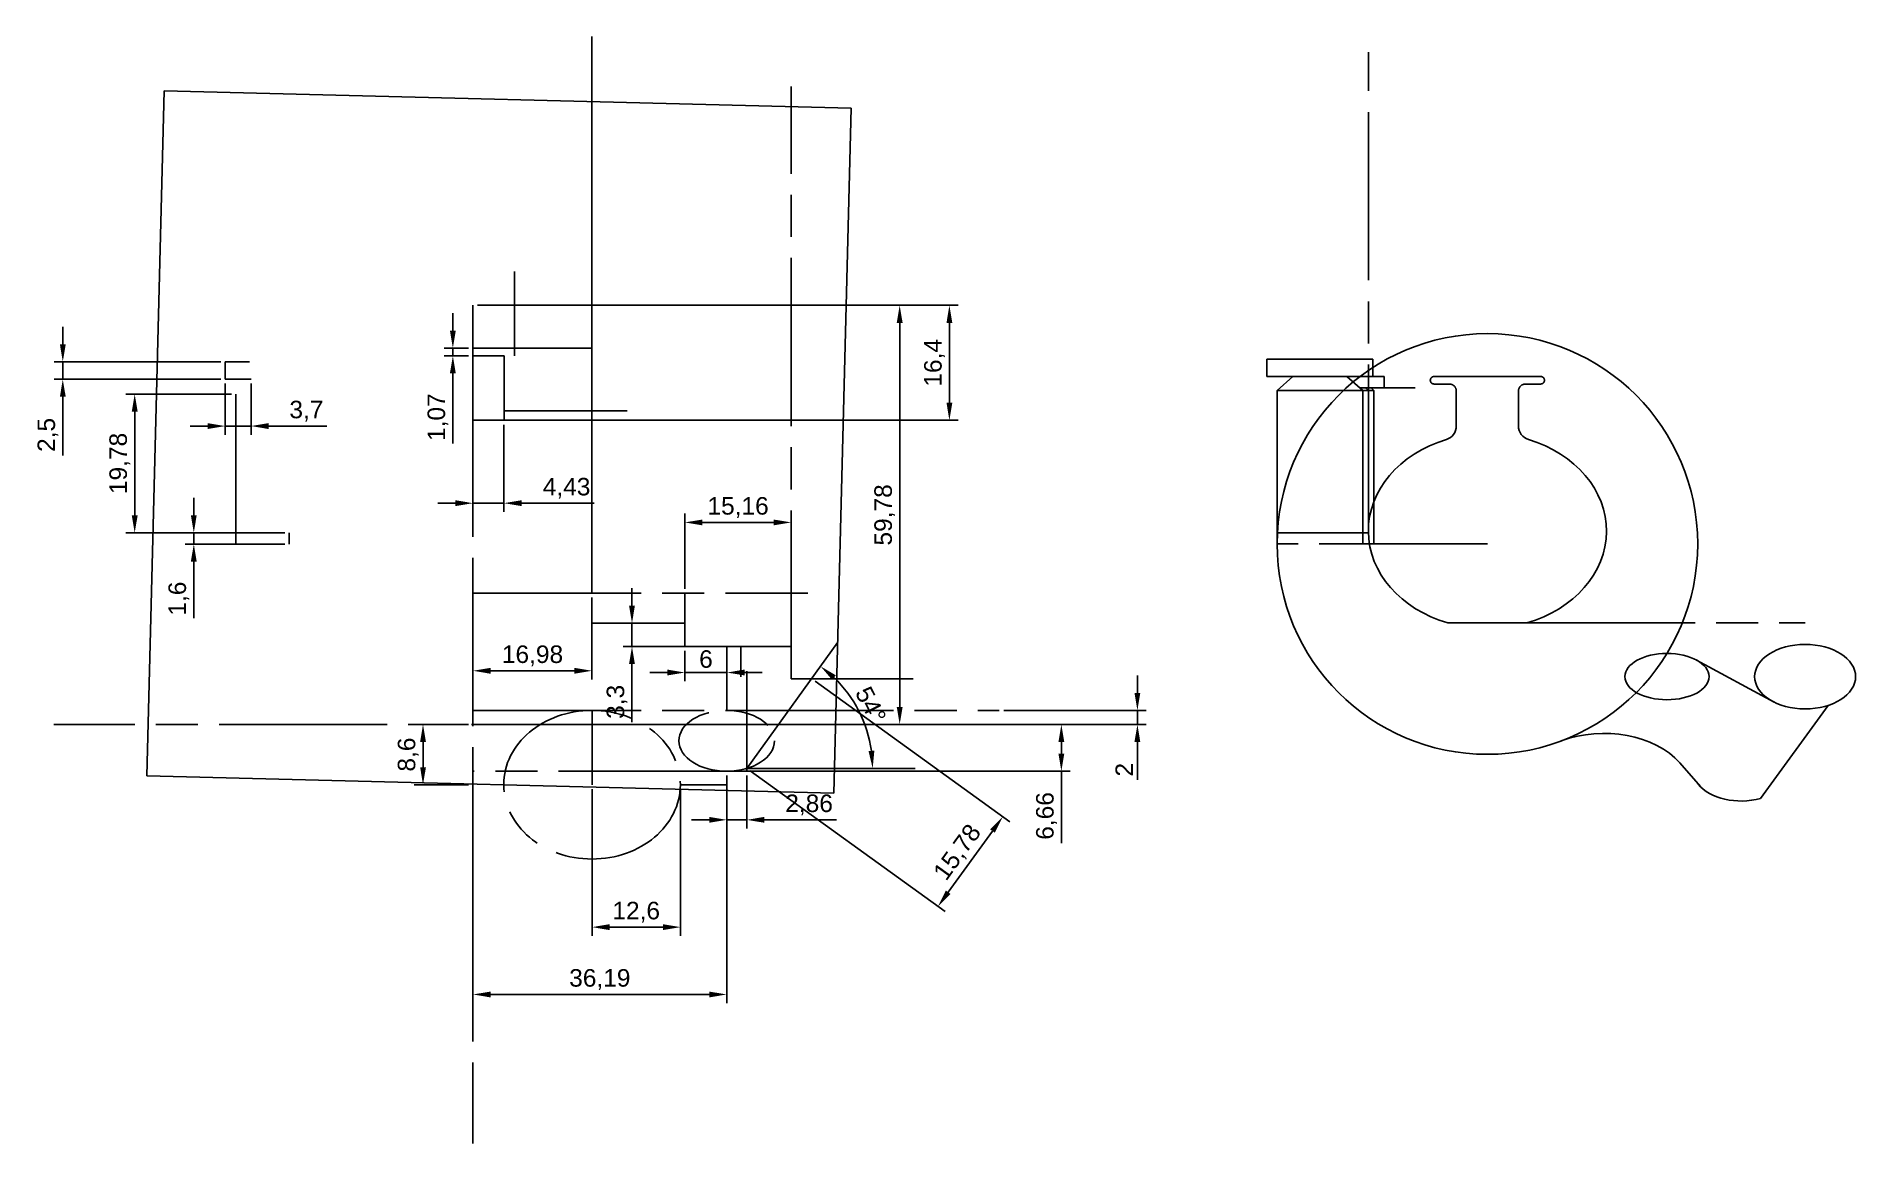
# Model space of a CAD drawing. Header units: centimetres. Extents: x 54 to 314, y -27 to 131.
import ezdxf

# ---------------------------------------------------------------- set-up
doc = ezdxf.new("R2010")
doc.units = ezdxf.units.CM
doc.linetypes.add('ACAD_ISO08W100', pattern=[36, 24, -3, 6, -3])
for name, color, linetype, true_color in [('Cotas', 7, 'Continuous', 0xe60a20), ('Guias', 7, 'ACAD_ISO08W100', 0x787878), ('Imagen', 7, 'Continuous', 0xffffff)]:
    doc.layers.add(name, color=color, linetype=linetype, true_color=true_color)
doc.layers.add('Lineas', color=7, linetype='Continuous', lineweight=25, true_color=0xffffff)
doc.styles.get("Standard").update_dxf_attribs({"font": 'arial.ttf'})
doc.dimstyles.new('ISO-25', dxfattribs={"dimtxt": 2.5, "dimasz": 2.5, "dimexe": 1.25, "dimexo": 0.625, "dimtad": 1, "dimtxsty": 'Standard', "dimcen": 2.5, "dimadec": 0, "dimazin": 0, "dimtfac": 1, "dimtmove": 0, "dimatfit": 3, "dimfxl": 1, "dimarcsym": 0})
picture_1 = doc.add_image_def('image1.png', size_in_pixel=(771, 769))

# ---------------------------------------------------------------- blocks, each defined once
blk = doc.blocks.new('*D2')
at = {"layer": 'Cotas', "color": 0, "lineweight": -2, "transparency": 16777216}
for p, q in [((116.92, 92.37), (178.41, 92.37)), ((177.16, 89.87), (177.16, 35.1)), ((116.92, 32.6), (178.41, 32.6))]:
    blk.add_line(p, q, dxfattribs=at)
at = {"layer": 'Cotas', "color": 0, "transparency": 16777216}
for points in [[(176.74, 89.87), (177.58, 89.87), (177.16, 92.37)], [(176.74, 35.1), (177.58, 35.1), (177.16, 32.6)]]:
    blk.add_solid(points, dxfattribs=at)
at = {"layer": 'Defpoints', "color": 0, "transparency": 16777216}
for p in [(116.3, 92.37), (116.3, 32.6), (177.16, 32.6)]:
    blk.add_point(p, dxfattribs=at)
at = {"layer": 'Cotas', "color": 0, "transparency": 16777216, "insert": (175.03, 62.48), "char_height": 2.5, "attachment_point": 5, "rotation": 90}
blk.add_mtext('59,78', dxfattribs=at)
blk = doc.blocks.new('*D3')
at = {"layer": 'Cotas', "color": 0, "lineweight": -2, "transparency": 16777216}
for p, q in [((116.92, 92.37), (185.5, 92.37)), ((184.25, 89.87), (184.25, 78.47)), ((116.92, 75.97), (185.5, 75.97))]:
    blk.add_line(p, q, dxfattribs=at)
at = {"layer": 'Cotas', "color": 0, "transparency": 16777216}
for points in [[(183.84, 89.87), (184.67, 89.87), (184.25, 92.37)], [(183.84, 78.47), (184.67, 78.47), (184.25, 75.97)]]:
    blk.add_solid(points, dxfattribs=at)
at = {"layer": 'Defpoints', "color": 0, "transparency": 16777216}
for p in [(116.3, 92.37), (116.3, 75.97), (184.25, 75.97)]:
    blk.add_point(p, dxfattribs=at)
at = {"layer": 'Cotas', "color": 0, "transparency": 16777216, "insert": (182.13, 84.17), "char_height": 2.5, "attachment_point": 5, "rotation": 90}
blk.add_mtext('16,4', dxfattribs=at)
blk = doc.blocks.new('*D4')
at = {"layer": 'Cotas', "color": 0, "lineweight": -2, "transparency": 16777216}
for p, q in [((116.3, 75.35), (116.3, 62.9)), ((120.72, 75.35), (120.72, 62.9)), ((113.8, 64.15), (111.3, 64.15)), ((116.3, 64.15), (120.72, 64.15)), ((123.22, 64.15), (133.57, 64.15))]:
    blk.add_line(p, q, dxfattribs=at)
at = {"layer": 'Cotas', "color": 0, "transparency": 16777216}
for points in [[(113.8, 64.57), (113.8, 63.74), (116.3, 64.15)], [(123.22, 64.57), (123.22, 63.74), (120.72, 64.15)]]:
    blk.add_solid(points, dxfattribs=at)
at = {"layer": 'Defpoints', "color": 0, "transparency": 16777216}
for p in [(116.3, 75.97), (120.72, 75.97), (120.72, 64.15)]:
    blk.add_point(p, dxfattribs=at)
at = {"layer": 'Cotas', "color": 0, "transparency": 16777216, "insert": (129.65, 66.28), "char_height": 2.5, "attachment_point": 5}
blk.add_mtext('4,43', dxfattribs=at)
blk = doc.blocks.new('*D5')
at = {"layer": 'Cotas', "color": 0, "lineweight": -2, "transparency": 16777216}
for p, q in [((113.43, 88.75), (113.43, 91.25)), ((115.67, 86.25), (112.18, 86.25)), ((113.43, 86.25), (113.43, 85.18)), ((115.67, 85.18), (112.18, 85.18)), ((113.43, 82.68), (113.43, 72.67))]:
    blk.add_line(p, q, dxfattribs=at)
at = {"layer": 'Cotas', "color": 0, "transparency": 16777216}
for points in [[(113.01, 88.75), (113.84, 88.75), (113.43, 86.25)], [(113.01, 82.68), (113.84, 82.68), (113.43, 85.18)]]:
    blk.add_solid(points, dxfattribs=at)
at = {"layer": 'Defpoints', "color": 0, "transparency": 16777216}
for p in [(116.3, 86.25), (113.43, 85.18), (116.3, 85.18)]:
    blk.add_point(p, dxfattribs=at)
at = {"layer": 'Cotas', "color": 0, "transparency": 16777216, "insert": (111.3, 76.42), "char_height": 2.5, "attachment_point": 5, "rotation": 90}
blk.add_mtext('1,07', dxfattribs=at)
blk = doc.blocks.new('*D6')
at = {"layer": 'Cotas', "color": 0, "lineweight": -2, "transparency": 16777216}
for p, q in [((116.3, 50.71), (116.3, 39)), ((133.27, 50.71), (133.27, 39)), ((118.8, 40.25), (130.77, 40.25))]:
    blk.add_line(p, q, dxfattribs=at)
at = {"layer": 'Cotas', "color": 0, "transparency": 16777216}
for points in [[(118.8, 40.67), (118.8, 39.83), (116.3, 40.25)], [(130.77, 40.67), (130.77, 39.83), (133.27, 40.25)]]:
    blk.add_solid(points, dxfattribs=at)
at = {"layer": 'Defpoints', "color": 0, "transparency": 16777216}
for p in [(116.3, 51.34), (133.27, 51.34), (133.27, 40.25)]:
    blk.add_point(p, dxfattribs=at)
at = {"layer": 'Cotas', "color": 0, "transparency": 16777216, "insert": (124.79, 42.38), "char_height": 2.5, "attachment_point": 5}
blk.add_mtext('16,98', dxfattribs=at)
blk = doc.blocks.new('*D7')
at = {"layer": 'Cotas', "color": 0, "lineweight": -2, "transparency": 16777216}
for p, q in [((115.67, 32.6), (107.92, 32.6)), ((109.17, 30.1), (109.17, 26.5)), ((115.67, 24), (107.92, 24))]:
    blk.add_line(p, q, dxfattribs=at)
at = {"layer": 'Cotas', "color": 0, "transparency": 16777216}
for points in [[(108.76, 30.1), (109.59, 30.1), (109.17, 32.6)], [(108.76, 26.5), (109.59, 26.5), (109.17, 24)]]:
    blk.add_solid(points, dxfattribs=at)
at = {"layer": 'Defpoints', "color": 0, "transparency": 16777216}
for p in [(116.3, 32.6), (109.17, 24), (116.3, 24)]:
    blk.add_point(p, dxfattribs=at)
at = {"layer": 'Cotas', "color": 0, "transparency": 16777216, "insert": (107.05, 28.3), "char_height": 2.5, "attachment_point": 5, "rotation": 90}
blk.add_mtext('8,6', dxfattribs=at)
blk = doc.blocks.new('*D8')
at = {"layer": 'Cotas', "color": 0, "lineweight": -2, "transparency": 16777216}
for p, q in [((133.28, 23.38), (133.28, 2.44)), ((145.88, 23.38), (145.88, 2.44)), ((135.78, 3.69), (143.38, 3.69))]:
    blk.add_line(p, q, dxfattribs=at)
at = {"layer": 'Cotas', "color": 0, "transparency": 16777216}
for points in [[(135.78, 4.11), (135.78, 3.27), (133.28, 3.69)], [(143.38, 4.11), (143.38, 3.27), (145.88, 3.69)]]:
    blk.add_solid(points, dxfattribs=at)
at = {"layer": 'Defpoints', "color": 0, "transparency": 16777216}
for p in [(133.28, 24), (145.88, 24), (145.88, 3.69)]:
    blk.add_point(p, dxfattribs=at)
at = {"layer": 'Cotas', "color": 0, "transparency": 16777216, "insert": (139.58, 5.82), "char_height": 2.5, "attachment_point": 5}
blk.add_mtext('12,6', dxfattribs=at)
blk = doc.blocks.new('*D9')
at = {"layer": 'Cotas', "color": 0, "lineweight": -2, "transparency": 16777216}
for p, q in [((116.92, 32.6), (201.47, 32.6)), ((200.22, 30.1), (200.22, 28.43)), ((153.11, 25.93), (201.47, 25.93)), ((200.22, 25.93), (200.22, 15.67))]:
    blk.add_line(p, q, dxfattribs=at)
at = {"layer": 'Cotas', "color": 0, "transparency": 16777216}
for points in [[(199.81, 30.1), (200.64, 30.1), (200.22, 32.6)], [(199.81, 28.43), (200.64, 28.43), (200.22, 25.93)]]:
    blk.add_solid(points, dxfattribs=at)
at = {"layer": 'Defpoints', "color": 0, "transparency": 16777216}
for p in [(116.3, 32.6), (152.49, 25.93), (200.22, 25.93)]:
    blk.add_point(p, dxfattribs=at)
at = {"layer": 'Cotas', "color": 0, "transparency": 16777216, "insert": (198.1, 19.55), "char_height": 2.5, "attachment_point": 5, "rotation": 90}
blk.add_mtext('6,66', dxfattribs=at)
blk = doc.blocks.new('*D10')
at = {"layer": 'Cotas', "color": 0, "lineweight": -2, "transparency": 16777216}
for p, q in [((116.3, 25.31), (116.3, -7.16)), ((152.49, 25.31), (152.49, -7.16)), ((118.8, -5.91), (149.99, -5.91))]:
    blk.add_line(p, q, dxfattribs=at)
at = {"layer": 'Cotas', "color": 0, "transparency": 16777216}
for points in [[(118.8, -5.5), (118.8, -6.33), (116.3, -5.91)], [(149.99, -5.5), (149.99, -6.33), (152.49, -5.91)]]:
    blk.add_solid(points, dxfattribs=at)
at = {"layer": 'Defpoints', "color": 0, "transparency": 16777216}
for p in [(116.3, 25.93), (152.49, 25.93), (152.49, -5.91)]:
    blk.add_point(p, dxfattribs=at)
at = {"layer": 'Cotas', "color": 0, "transparency": 16777216, "insert": (134.39, -3.78), "char_height": 2.5, "attachment_point": 5}
blk.add_mtext('36,19', dxfattribs=at)
blk = doc.blocks.new('*D12')
at = {"layer": 'Cotas', "color": 0, "lineweight": -2, "transparency": 16777216}
for p, q in [((211.07, 37.1), (211.07, 39.6)), ((192, 34.6), (212.32, 34.6)), ((211.07, 34.6), (211.07, 32.6)), ((192, 32.6), (212.32, 32.6)), ((211.07, 30.1), (211.07, 24.69))]:
    blk.add_line(p, q, dxfattribs=at)
at = {"layer": 'Cotas', "color": 0, "transparency": 16777216}
for points in [[(210.65, 37.1), (211.48, 37.1), (211.07, 34.6)], [(210.65, 30.1), (211.48, 30.1), (211.07, 32.6)]]:
    blk.add_solid(points, dxfattribs=at)
at = {"layer": 'Defpoints', "color": 0, "transparency": 16777216}
for p in [(191.37, 34.6), (191.37, 32.6), (211.07, 32.6)]:
    blk.add_point(p, dxfattribs=at)
at = {"layer": 'Cotas', "color": 0, "transparency": 16777216, "insert": (209.19, 26.14), "char_height": 2.5, "attachment_point": 5, "rotation": 90}
blk.add_mtext('2', dxfattribs=at)
blk = doc.blocks.new('*D13')
at = {"layer": 'Cotas', "color": 0, "lineweight": -2, "transparency": 16777216}
for p, q in [((152.49, 25.31), (152.49, 17.74)), ((155.35, 25.31), (155.35, 17.74)), ((149.99, 18.99), (147.49, 18.99)), ((152.49, 18.99), (155.35, 18.99)), ((157.85, 18.99), (168.13, 18.99))]:
    blk.add_line(p, q, dxfattribs=at)
at = {"layer": 'Cotas', "color": 0, "transparency": 16777216}
for points in [[(149.99, 19.41), (149.99, 18.58), (152.49, 18.99)], [(157.85, 19.41), (157.85, 18.58), (155.35, 18.99)]]:
    blk.add_solid(points, dxfattribs=at)
at = {"layer": 'Defpoints', "color": 0, "transparency": 16777216}
for p in [(152.49, 25.93), (155.35, 25.93), (155.35, 18.99)]:
    blk.add_point(p, dxfattribs=at)
at = {"layer": 'Cotas', "color": 0, "transparency": 16777216, "insert": (164.24, 21.12), "char_height": 2.5, "attachment_point": 5}
blk.add_mtext('2,86', dxfattribs=at)
blk = doc.blocks.new('*D14')
at = {"layer": 'Cotas', "color": 0, "lineweight": -2, "transparency": 16777216}
blk.add_arc((155.35, 26.33), 17.96, 7.9798, 46.1837, dxfattribs=at)
at = {"layer": 'Cotas', "color": 0, "transparency": 16777216}
for points in [[(167.52, 38.97), (168.05, 39.61), (165.87, 40.89)], [(173.55, 28.85), (172.72, 28.79), (173.31, 26.33)]]:
    blk.add_solid(points, dxfattribs=at)
at = {"layer": 'Defpoints', "color": 0, "transparency": 16777216}
for p in [(168.36, 44.35), (172.43, 31.9), (155.35, 26.33), (155.35, 26.33), (179.82, 26.33)]:
    blk.add_point(p, dxfattribs=at)
at = {"layer": 'Cotas', "color": 0, "transparency": 16777216, "insert": (173.03, 35.37), "char_height": 2.5, "attachment_point": 5, "rotation": 297.0818}
blk.add_mtext('54°', dxfattribs=at)
blk = doc.blocks.new('*D15')
at = {"layer": 'Cotas', "color": 0, "lineweight": -2, "transparency": 16777216}
for p, q in [((165.09, 38.76), (192.87, 18.7)), ((155.85, 25.96), (183.63, 5.9)), ((184.08, 8.66), (190.39, 17.4))]:
    blk.add_line(p, q, dxfattribs=at)
at = {"layer": 'Cotas', "color": 0, "transparency": 16777216}
for points in [[(190.06, 17.64), (190.73, 17.16), (191.86, 19.43)], [(183.74, 8.91), (184.42, 8.42), (182.62, 6.63)]]:
    blk.add_solid(points, dxfattribs=at)
at = {"layer": 'Defpoints', "color": 0, "transparency": 16777216}
for p in [(164.59, 39.12), (155.35, 26.33), (191.86, 19.43)]:
    blk.add_point(p, dxfattribs=at)
at = {"layer": 'Cotas', "color": 0, "transparency": 16777216, "insert": (185.51, 14.28), "char_height": 2.5, "attachment_point": 5, "rotation": 54.1635}
blk.add_mtext('15,78', dxfattribs=at)
blk = doc.blocks.new('*D16')
at = {"layer": 'Cotas', "color": 0, "lineweight": -2, "transparency": 16777216}
for p, q in [((146.53, 51.96), (146.53, 62.66)), ((161.69, 51.96), (161.69, 62.66)), ((149.03, 61.41), (159.19, 61.41))]:
    blk.add_line(p, q, dxfattribs=at)
at = {"layer": 'Cotas', "color": 0, "transparency": 16777216}
for points in [[(149.03, 61.82), (149.03, 60.99), (146.53, 61.41)], [(159.19, 61.82), (159.19, 60.99), (161.69, 61.41)]]:
    blk.add_solid(points, dxfattribs=at)
at = {"layer": 'Defpoints', "color": 0, "transparency": 16777216}
for p in [(161.69, 61.41), (146.53, 51.34), (161.69, 51.34)]:
    blk.add_point(p, dxfattribs=at)
at = {"layer": 'Cotas', "color": 0, "transparency": 16777216, "insert": (154.11, 63.54), "char_height": 2.5, "attachment_point": 5}
blk.add_mtext('15,16', dxfattribs=at)
blk = doc.blocks.new('*D17')
at = {"layer": 'Cotas', "color": 0, "lineweight": -2, "transparency": 16777216}
for p, q in [((146.53, 43.1), (146.53, 38.75)), ((152.53, 43.1), (152.53, 38.75)), ((144.03, 40), (141.53, 40)), ((146.53, 40), (152.53, 40)), ((155.03, 40), (157.53, 40))]:
    blk.add_line(p, q, dxfattribs=at)
at = {"layer": 'Cotas', "color": 0, "transparency": 16777216}
for points in [[(144.03, 40.42), (144.03, 39.59), (146.53, 40)], [(155.03, 40.42), (155.03, 39.59), (152.53, 40)]]:
    blk.add_solid(points, dxfattribs=at)
at = {"layer": 'Defpoints', "color": 0, "transparency": 16777216}
for p in [(146.53, 43.72), (152.53, 43.72), (152.53, 40)]:
    blk.add_point(p, dxfattribs=at)
at = {"layer": 'Cotas', "color": 0, "transparency": 16777216, "insert": (149.53, 41.91), "char_height": 2.5, "attachment_point": 5}
blk.add_mtext('6', dxfattribs=at)
blk = doc.blocks.new('*D18')
at = {"layer": 'Cotas', "color": 0, "lineweight": -2, "transparency": 16777216}
for p, q in [((138.98, 49.52), (138.98, 52.02)), ((145.9, 47.02), (137.73, 47.02)), ((138.98, 47.02), (138.98, 43.72)), ((145.9, 43.72), (137.73, 43.72)), ((138.98, 41.22), (138.98, 32.92))]:
    blk.add_line(p, q, dxfattribs=at)
at = {"layer": 'Cotas', "color": 0, "transparency": 16777216}
for points in [[(138.56, 49.52), (139.39, 49.52), (138.98, 47.02)], [(138.56, 41.22), (139.39, 41.22), (138.98, 43.72)]]:
    blk.add_solid(points, dxfattribs=at)
at = {"layer": 'Defpoints', "color": 0, "transparency": 16777216}
for p in [(146.53, 47.02), (138.98, 43.72), (146.53, 43.72)]:
    blk.add_point(p, dxfattribs=at)
at = {"layer": 'Cotas', "color": 0, "transparency": 16777216, "insert": (136.85, 35.82), "char_height": 2.5, "attachment_point": 5, "rotation": 90}
blk.add_mtext('3,3', dxfattribs=at)
blk = doc.blocks.new('*D19')
at = {"layer": 'Cotas', "color": 0, "lineweight": -2, "transparency": 16777216}
for p, q in [((76.48, 62.43), (76.48, 64.93)), ((89.45, 59.93), (75.23, 59.93)), ((76.48, 59.93), (76.48, 58.33)), ((89.45, 58.33), (75.23, 58.33)), ((76.48, 55.83), (76.48, 47.76))]:
    blk.add_line(p, q, dxfattribs=at)
at = {"layer": 'Cotas', "color": 0, "transparency": 16777216}
for points in [[(76.06, 62.43), (76.89, 62.43), (76.48, 59.93)], [(76.06, 55.83), (76.89, 55.83), (76.48, 58.33)]]:
    blk.add_solid(points, dxfattribs=at)
at = {"layer": 'Defpoints', "color": 0, "transparency": 16777216}
for p in [(90.07, 59.93), (76.48, 58.33), (90.07, 58.33)]:
    blk.add_point(p, dxfattribs=at)
at = {"layer": 'Cotas', "color": 0, "transparency": 16777216, "insert": (74.35, 50.54), "char_height": 2.5, "attachment_point": 5, "rotation": 90}
blk.add_mtext('1,6', dxfattribs=at)
blk = doc.blocks.new('*D20')
at = {"layer": 'Cotas', "color": 0, "lineweight": -2, "transparency": 16777216}
for p, q in [((81.87, 79.7), (66.8, 79.7)), ((68.05, 77.2), (68.05, 62.43)), ((81.71, 59.93), (66.8, 59.93))]:
    blk.add_line(p, q, dxfattribs=at)
at = {"layer": 'Cotas', "color": 0, "transparency": 16777216}
for points in [[(67.63, 77.2), (68.47, 77.2), (68.05, 79.7)], [(67.63, 62.43), (68.47, 62.43), (68.05, 59.93)]]:
    blk.add_solid(points, dxfattribs=at)
at = {"layer": 'Defpoints', "color": 0, "transparency": 16777216}
for p in [(82.49, 79.7), (68.05, 59.93), (82.34, 59.93)]:
    blk.add_point(p, dxfattribs=at)
at = {"layer": 'Cotas', "color": 0, "transparency": 16777216, "insert": (65.92, 69.82), "char_height": 2.5, "attachment_point": 5, "rotation": 90}
blk.add_mtext('19,78', dxfattribs=at)
blk = doc.blocks.new('*D21')
at = {"layer": 'Cotas', "color": 0, "lineweight": -2, "transparency": 16777216}
for p, q in [((80.94, 81.2), (80.94, 73.9)), ((84.64, 81.2), (84.64, 73.9)), ((78.44, 75.15), (75.94, 75.15)), ((80.94, 75.15), (84.64, 75.15)), ((87.14, 75.15), (95.44, 75.15))]:
    blk.add_line(p, q, dxfattribs=at)
at = {"layer": 'Cotas', "color": 0, "transparency": 16777216}
for points in [[(78.44, 75.57), (78.44, 74.73), (80.94, 75.15)], [(87.14, 75.57), (87.14, 74.73), (84.64, 75.15)]]:
    blk.add_solid(points, dxfattribs=at)
at = {"layer": 'Defpoints', "color": 0, "transparency": 16777216}
for p in [(80.94, 81.82), (84.64, 81.82), (84.64, 75.15)]:
    blk.add_point(p, dxfattribs=at)
at = {"layer": 'Cotas', "color": 0, "transparency": 16777216, "insert": (92.54, 77.28), "char_height": 2.5, "attachment_point": 5}
blk.add_mtext('3,7', dxfattribs=at)
blk = doc.blocks.new('*D22')
at = {"layer": 'Cotas', "color": 0, "lineweight": -2, "transparency": 16777216}
for p, q in [((57.79, 86.82), (57.79, 89.32)), ((80.32, 84.32), (56.54, 84.32)), ((57.79, 84.32), (57.79, 81.82)), ((80.32, 81.82), (56.54, 81.82)), ((57.79, 79.32), (57.79, 70.96))]:
    blk.add_line(p, q, dxfattribs=at)
at = {"layer": 'Cotas', "color": 0, "transparency": 16777216}
for points in [[(57.38, 86.82), (58.21, 86.82), (57.79, 84.32)], [(57.38, 79.32), (58.21, 79.32), (57.79, 81.82)]]:
    blk.add_solid(points, dxfattribs=at)
at = {"layer": 'Defpoints', "color": 0, "transparency": 16777216}
for p in [(80.94, 84.32), (57.79, 81.82), (80.94, 81.82)]:
    blk.add_point(p, dxfattribs=at)
at = {"layer": 'Cotas', "color": 0, "transparency": 16777216, "insert": (55.67, 73.89), "char_height": 2.5, "attachment_point": 5, "rotation": 90}
blk.add_mtext('2,5', dxfattribs=at)

msp = doc.modelspace()

# ---------------------------------------------------------------- linework, layer by layer
at = {"layer": 'Guias'}
for p, q in [((244.012, 59.938), (244.012, 128.471)), ((161.687, 39.123), (161.687, 123.569)), ((122.221, 85.178), (122.221, 97.186)), ((116.297, 92.372), (116.297, -27.182)), ((116.297, 86.252), (133.331, 86.252)), ((80.944, 81.823), (80.944, 84.323)), ((80.944, 84.323), (84.444, 84.323)), ((120.725, 85.178), (116.297, 85.178)), ((84.644, 81.823), (80.944, 81.823)), ((80.944, 81.823), (84.644, 81.823)), ((242.788, 80.597), (250.672, 80.597)), ((244.012, 80.228), (243.588, 80.597)), ((244.388, 80.597), (244.812, 80.228)), ((244.648, 82.197), (246.248, 82.197)), ((246.248, 82.197), (246.248, 80.597)), ((82.493, 79.705), (82.493, 58.327)), ((244.012, 80.228), (230.989, 80.228)), ((243.212, 80.228), (243.212, 58.338)), ((244.012, 80.228), (244.812, 80.228)), ((244.812, 80.228), (244.812, 58.338)), ((116.297, 75.972), (184.253, 75.972)), ((120.725, 77.345), (138.298, 77.345)), ((90.073, 58.327), (90.073, 59.927)), ((244.012, 59.938), (230.989, 59.938)), ((230.989, 58.338), (230.989, 59.938)), ((260.989, 58.338), (230.989, 58.338)), ((116.297, 51.335), (164.049, 51.335)), ((146.527, 51.335), (146.527, 43.723)), ((146.527, 47.023), (133.273, 47.023)), ((266.615, 47.078), (306.311, 47.078)), ((155.348, 26.33), (168.363, 44.352)), ((161.687, 43.723), (144.05, 43.723)), ((152.527, 43.723), (152.488, 34.595)), ((161.687, 43.723), (154.487, 43.723)), ((154.487, 43.723), (154.487, 39.37)), ((155.348, 25.93), (155.348, 40.177)), ((164.587, 39.123), (161.687, 39.123)), ((164.587, 39.123), (179.077, 39.123)), ((116.297, 34.595), (191.373, 34.595)), ((133.277, 24), (133.277, 34.595)), ((176.074, 32.595), (56.52, 32.595)), ((155.348, 26.33), (179.818, 26.33)), ((152.488, 25.93), (116.297, 25.93)), ((152.488, 24), (145.877, 24)), ((152.488, 25.93), (155.348, 25.93))]:
    msp.add_line(p, q, dxfattribs=at)
for centre, major_axis, ratio in [((133.277, 24), (-12.6, 0), 0.8408763), ((152.488, 30.263), (6.82, 0), 0.6352304)]:
    msp.add_ellipse(centre, major_axis=major_axis, ratio=ratio, dxfattribs=at)
at = {"layer": 'Lineas'}
for p, q in [((133.273, 51.335), (133.273, 130.724)), ((120.725, 85.178), (120.725, 75.972)), ((229.553, 82.197), (229.553, 84.697)), ((244.648, 84.697), (229.553, 84.697)), ((244.648, 82.197), (244.648, 84.697)), ((233.253, 82.197), (229.553, 82.197)), ((230.989, 80.228), (233.253, 82.197)), ((233.253, 82.197), (240.948, 82.197)), ((243.212, 80.228), (240.948, 82.197)), ((240.948, 82.197), (244.648, 82.197)), ((230.989, 59.938), (230.989, 80.228)), ((243.212, 80.228), (243.212, 59.938)), ((243.212, 59.938), (230.989, 59.938)), ((260.989, 47.078), (255.364, 47.078)), ((260.989, 47.078), (266.615, 47.078)), ((301.88, 35.788), (290.802, 41.769)), ((299.935, 22.048), (309.574, 35.314)), ((291.37, 23.74), (288.43, 27.112))]:
    msp.add_line(p, q, dxfattribs=at)
msp.add_circle((260.989, 58.338), 30, dxfattribs=at)
for centre, start, end in [((254.559, 75.156), 286.73412, 0), ((267.419, 75.156), 180, 253.26588)]:
    msp.add_arc(centre, 2, start, end, dxfattribs=at)
for centre, major_axis, ratio, start_param, end_param in [((260.989, 60.193), (16.98, 0), 0.8186101, 8.2059718, 10.6578924), ((260.989, 60.193), (16.98, 0), 0.8186101, 5.0500709, 7.5019914), ((277.602, 22.716), (-12.6, 0), 0.6825397, 3.678254, 5.2151401), ((297.179, 26.008), (6.82, 0), 0.6348974, 3.6010076, 5.1284493)]:
    msp.add_ellipse(centre, major_axis=major_axis, ratio=ratio, start_param=start_param, end_param=end_param, dxfattribs=at)
for centre, major_axis, ratio in [((286.599, 39.414), (-6, 0), 0.55), ((306.311, 39.414), (7.2, 0), 0.6388889)]:
    msp.add_ellipse(centre, major_axis=major_axis, ratio=ratio, dxfattribs=at)
msp.add_rational_spline([(256.559, 75.156), (256.559, 77.652), (256.559, 80.148), (256.559, 81.148), (255.559, 81.148), (254.472, 81.148), (253.384, 81.148), (252.849, 81.148), (252.849, 81.683), (252.849, 82.218), (253.384, 82.218), (254.972, 82.218), (256.559, 82.218), (258.774, 82.218), (260.989, 82.218), (263.204, 82.218), (265.419, 82.218), (267.007, 82.218), (268.594, 82.218), (269.129, 82.218), (269.129, 81.683), (269.129, 81.148), (268.594, 81.148), (267.507, 81.148), (266.419, 81.148), (265.419, 81.148), (265.419, 80.148), (265.419, 77.652), (265.419, 75.156)], [1, 1, 1, 0.707106781187, 1, 1, 1, 0.707106781187, 1, 0.707106781187, 1, 1, 1, 1, 1, 1, 1, 1, 1, 0.707106781187, 1, 0.707106781187, 1, 1, 1, 0.707106781187, 1, 1, 1], degree=2, knots=[0.3919697, 0.3919697, 0.3919697, 1, 1, 2.5707963, 2.5707963, 3.5707963, 3.5707963, 5.1415927, 5.1415927, 6.712389, 6.712389, 7.712389, 7.712389, 8.712389, 8.712389, 9.712389, 9.712389, 10.712389, 10.712389, 12.2831853, 12.2831853, 13.8539816, 13.8539816, 14.8539816, 14.8539816, 16.424778, 16.424778, 17.0328083, 17.0328083, 17.0328083], dxfattribs=at)

# ---------------------------------------------------------------- dimensions: what is measured, and where the dimension line sits
at = {"layer": 'Cotas'}
for base, p1, p2, picture, middle in [((113.428, 85.178), (116.297, 86.252), (116.297, 85.178), '*D5', (111.3, 76.423)), ((177.162, 32.595), (116.297, 92.372), (116.297, 32.595), '*D2', (175.034, 62.484)), ((184.253, 75.972), (116.297, 92.372), (116.297, 75.972), '*D3', (182.126, 84.172)), ((57.793, 81.823), (80.944, 84.323), (80.944, 81.823), '*D22', (55.665, 73.892)), ((68.05, 59.927), (82.493, 79.705), (82.338, 59.927), '*D20', (65.922, 69.816)), ((76.478, 58.327), (90.073, 59.927), (90.073, 58.327), '*D19', (74.351, 50.545)), ((138.976, 43.723), (146.527, 47.023), (146.527, 43.723), '*D18', (136.848, 35.823)), ((211.065, 32.595), (191.373, 34.595), (191.373, 32.595), '*D12', (209.185, 26.142)), ((109.17332, 24), (116.29733, 32.59504), (116.29733, 24), '*D7', (107.04593, 28.29752)), ((200.2245, 25.9305), (116.2973, 32.595), (152.4876, 25.9305), '*D9', (198.0971, 19.5526))]:
    dim = msp.add_linear_dim(base=base, p1=p1, p2=p2, angle=90, dimstyle='ISO-25', dxfattribs=at)
    dim.commit()
    dim.dimension.update_dxf_attribs({"geometry": picture, "text_midpoint": middle})
for base, p1, p2, picture, middle in [((84.644, 75.15), (80.944, 81.823), (84.644, 81.823), '*D21', (92.543, 77.277)), ((120.725, 64.155), (116.297, 75.972), (120.725, 75.972), '*D4', (129.647, 66.282)), ((161.687, 61.408), (146.527, 51.335), (161.687, 51.335), '*D16', (154.107, 63.535)), ((133.273, 40.25), (116.297, 51.335), (133.273, 51.335), '*D6', (124.785, 42.377)), ((152.527, 40.005), (146.527, 43.723), (152.527, 43.723), '*D17', (149.527, 41.906)), ((152.488, -5.912), (116.297, 25.93), (152.488, 25.93), '*D10', (134.392, -3.784)), ((145.877, 3.691), (133.277, 24), (145.877, 24), '*D8', (139.577, 5.819)), ((155.348, 18.993), (152.488, 25.93), (155.348, 25.93), '*D13', (164.24, 21.121))]:
    dim = msp.add_linear_dim(base=base, p1=p1, p2=p2, dimstyle='ISO-25', dxfattribs=at)
    dim.commit()
    dim.dimension.update_dxf_attribs({"geometry": picture, "text_midpoint": middle})
dim = msp.add_angular_dim_2l(base=(172.428, 31.898), line1=((155.348, 26.33), (179.818, 26.33)), line2=((155.348, 26.33), (168.363, 44.352)), dimstyle='ISO-25', dxfattribs=at)
dim.commit()
dim.dimension.update_dxf_attribs({"geometry": '*D14', "text_midpoint": (173.031, 35.372)})
dim = msp.add_aligned_dim(p1=(155.348, 26.33), p2=(164.587, 39.123), distance=-33.64, dimstyle='ISO-25', dxfattribs=at)
dim.commit()
dim.dimension.update_dxf_attribs({"geometry": '*D15', "text_midpoint": (185.514, 14.277)})

# ---------------------------------------------------------------- pictures from other files: only their frames are drawn
at = {"layer": 'Imagen'}
image = msp.add_image(picture_1, insert=(69.777, 25.257), size_in_units=(98, 97.746), rotation=-1.45186, dxfattribs=at)
image.dxf.flags = 7

doc.saveas('drawing.dxf')
